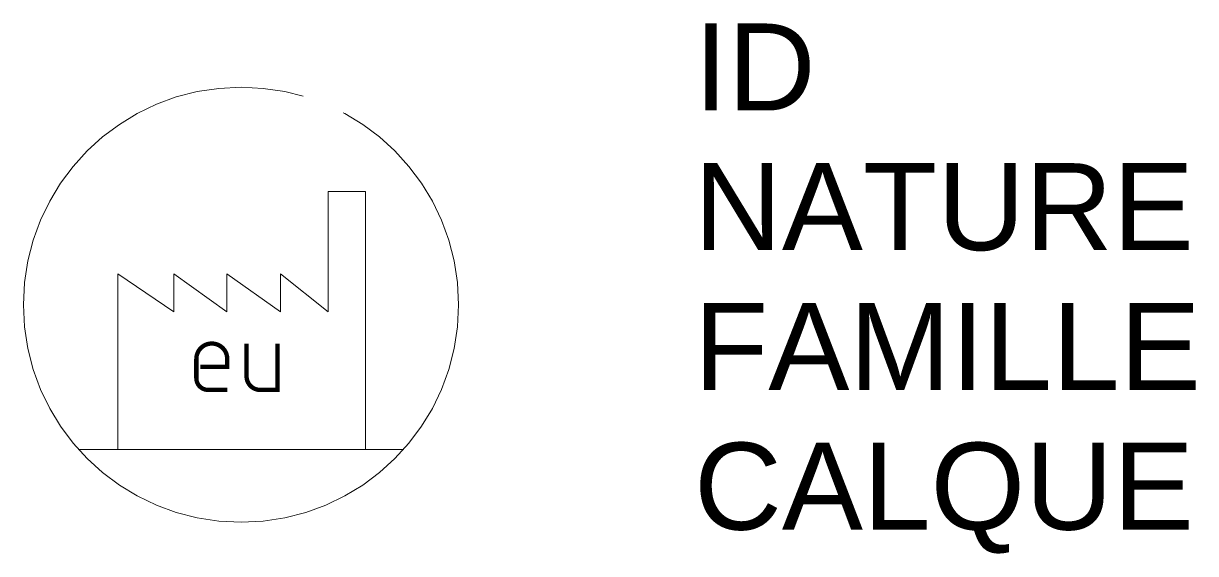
# Model space of a CAD drawing. Header units: metres. Extents: x -0.5 to 2.19, y -0.57 to 0.65.
import ezdxf

# ---------------------------------------------------------------- set-up
doc = ezdxf.new("R2010")
doc.units = ezdxf.units.M
doc.linetypes.add('Socle_Continu', pattern=[2.5, 2.5, 0])
doc.layers.add('EAUUS_SCI', color=7, linetype='Socle_Continu', lineweight=13, true_color=0x7f3f00)
doc.styles.get("Standard").update_dxf_attribs({"font": 'arial.ttf'})

msp = doc.modelspace()

# ---------------------------------------------------------------- linework, layer by layer
at = {"layer": 'EAUUS_SCI', "linetype": 'Socle_Continu'}
msp.add_line((-0.3729, -0.333), (0.3729, -0.333), dxfattribs=at)
at = {"layer": 'EAUUS_SCI', "linetype": 'Socle_Continu', "flags": 128}
msp.add_lwpolyline([(-0.2831, -0.333), (-0.2831, 0.071), (-0.1545, -0.0162), (-0.1545, 0.071), (-0.033, -0.0162), (-0.033, 0.071), (0.0908, -0.0162), (0.0908, 0.071), (0.2004, -0.0162), (0.2004, 0.2599), (0.2861, 0.2599), (0.2861, -0.333)], dxfattribs=at)
at = {"layer": 'EAUUS_SCI', "linetype": 'Socle_Continu', "const_width": 0.01, "flags": 128}
for points in [[(-0.0317, -0.1959), (-0.076, -0.1959, -0.405328), (-0.1027, -0.1692), (-0.1027, -0.1247, -0.999132), (-0.0317, -0.1247), (-0.0317, -0.1425), (-0.0938, -0.1425)], [(0.0127, -0.0892), (0.0127, -0.1648, 0.410802), (0.0438, -0.1959), (0.0837, -0.1959), (0.0837, -0.0892)]]:
    msp.add_lwpolyline(points, format="xyb", dxfattribs=at)
at = {"layer": 'EAUUS_SCI', "linetype": 'Socle_Continu'}
msp.add_circle((0, 0), 0.5, dxfattribs=at)

# ---------------------------------------------------------------- texts
at = {"layer": 'EAUUS_SCI', "linetype": 'Socle_Continu', "flags": 9}
for tag, p, s in [('ID', (1.041, 0.4466), 'CP_2103'), ('NATURE', (1.041, 0.1254), "Symbole station d'épuration"), ('FAMILLE', (1.041, -0.1959), 'Eau usée'), ('CALQUE', (1.041, -0.5172), 'EAUUS_SCI')]:
    msp.add_attdef(tag, p, s, height=0.2, dxfattribs=at)

doc.saveas('drawing.dxf')
